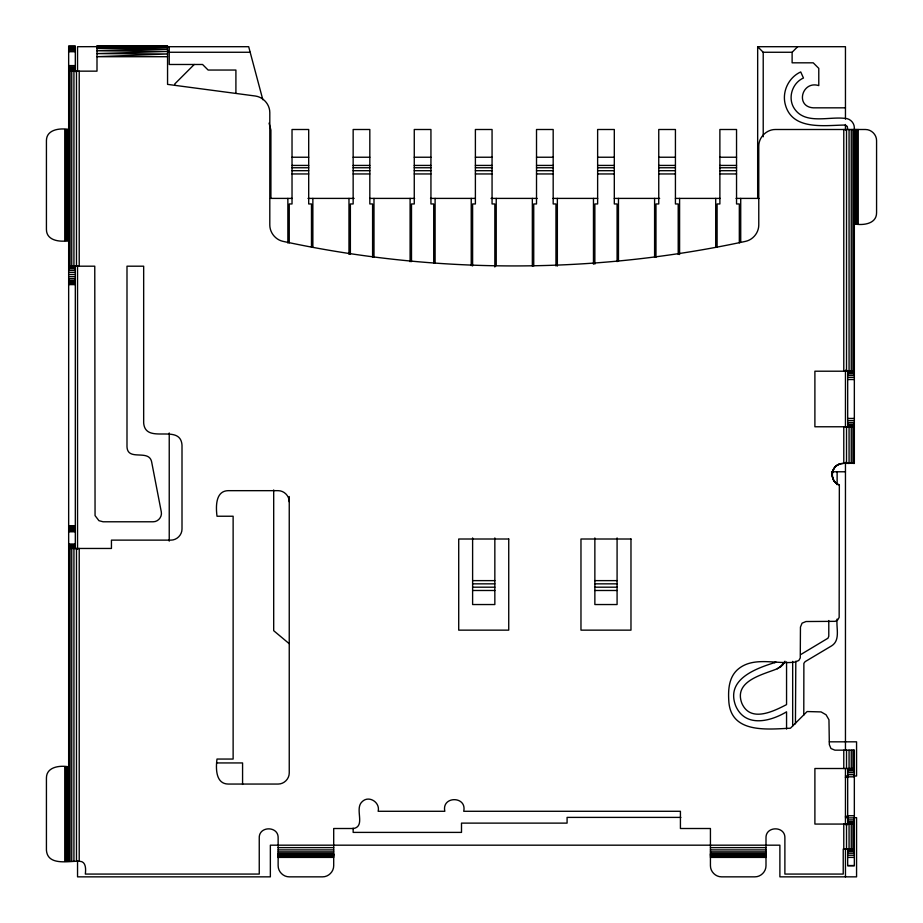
<?xml version="1.0" encoding="UTF-8"?>
<svg xmlns="http://www.w3.org/2000/svg" width="923" height="923" viewBox="0 0 923 923"><rect width="100%" height="100%" fill="white"/><g stroke="black" fill="none" stroke-linecap="round" stroke-linejoin="round"><path stroke-width="1.38" d="M795.811 661.203L795.441 723.863M784.965 661.226L782.762 664.848L777.293 668.748C762.917 674.632 733.416 680.874 741.838 703.28C750.411 722.917 773.336 711.414 786.558 704.607L786.558 661.987M194.234 64.483L174.782 83.935L174.782 85.331M845.456 119.125L845.456 46.704L757.668 46.704L763.217 52.265L792.119 52.265L797.668 46.704M780.247 667.11L784.712 662.091L781.066 666.487L777.293 668.748M800.864 654.488L827.989 638.197L828.785 636.247L828.785 620.521M775.089 662.437L774.743 662.587C755.291 668.667 725.605 679.524 735.677 705.83C745.173 727.82 770.186 721.705 786.558 711.818L786.558 729.02M847.683 129.497L847.302 126.439L844.903 125.055C824.066 125.297 791.023 130.881 784.954 103.099C782.335 90.592 789.096 77.232 800.726 71.936L803.46 78.017C792.684 82.758 787.873 96.696 793.422 107.08C803.691 125.39 828.404 116.298 844.903 118.386C849.956 118.352 854.375 122.771 854.34 127.835L854.34 463.45C846.76 462.631 834.761 462.227 832.477 471.78C831.012 477.11 834.138 483.098 839.342 484.967L839.157 617.406L837.715 619.898L835.223 621.341L806.01 621.525L802.075 623.152L800.449 627.086L800.264 657.972L798.822 660.464L794.888 662.091C776.035 664.618 752.499 655.595 736.912 670.225C728.835 678.105 728.143 689.839 728.766 700.43C730.243 733.704 766.84 729.297 790.446 728.212L807.117 711.541L821.101 711.921L826.085 714.794L828.958 719.778L829.339 744.607L830.965 748.53L834.9 750.157L854.34 750.157L854.34 865.739L847.683 865.739L847.683 848.848M840.449 463.796C831.554 465.746 829.2 478.725 836.861 483.664M843.23 463.45C831.346 462.919 828 481.275 839.342 484.967M167.559 56.707L96.996 56.707L167.559 53.972L96.996 53.603L167.559 51.434L96.996 50.777L167.559 49.242L96.996 48.469L167.559 47.569L96.996 46.888L167.559 46.508L96.996 46.208L96.996 71.152L68.66 71.152M96.996 46.831L167.559 46.508L96.996 46.404M96.996 46.761L167.559 46.508L77.544 46.704L77.544 71.152M167.559 46.15L96.996 46.208L167.559 46.15L167.559 84.374L255.325 96.015C263.378 97.123 269.77 104.403 269.804 112.537L269.804 225.05C269.839 232.7 275.458 239.68 282.934 241.341C434.906 274.131 593.674 274.131 745.646 241.341C753.11 239.68 758.729 232.7 758.775 225.05L758.775 146.169C758.718 137.25 766.517 129.439 775.447 129.497L865.462 129.497C871.404 129.462 876.608 134.666 876.573 140.608L876.573 212.844C876.527 224.174 862.797 225.547 854.34 223.954M68.66 46.335L75.317 46.335M167.501 46.704L248.691 46.704L262.824 99.73M68.66 46.9L75.317 46.9M68.66 47.777L75.317 47.777M68.66 48.931L75.317 48.931M68.66 50.269L75.317 50.269M68.66 51.711L75.317 51.711M250.168 52.265L169.232 52.265L167.559 50.592M68.66 65.602L75.317 65.602M68.66 67.033L75.317 67.033M68.66 68.371L75.317 68.371M68.66 69.525L75.317 69.525M68.66 70.413L75.317 70.413M68.66 70.967L75.317 70.967M845.456 107.829L813.232 107.829C794.899 106.572 802.006 80.313 818.782 85.597L818.782 68.371L813.232 62.822L792.119 62.822L792.119 52.265M68.66 129.497C60.203 127.905 46.473 129.289 46.427 140.608L46.427 229.515C46.473 240.845 60.203 242.218 68.66 240.626M292.026 157.233L308.697 157.233M353.151 157.233L369.823 157.233M414.265 157.233L430.937 157.233M475.391 157.233L492.063 157.233M536.517 157.233L553.177 157.233M597.631 157.233L614.303 157.233M658.757 157.233L675.428 157.233M719.882 157.233L736.542 157.233M292.026 165.425L308.697 165.425M353.151 165.425L369.823 165.425M414.265 165.425L430.937 165.425M475.391 165.425L492.063 165.425M536.517 165.425L553.177 165.425M597.631 165.425L614.303 165.425M658.757 165.425L675.428 165.425M719.882 165.425L736.542 165.425M292.026 167.755L308.697 167.755M353.151 167.755L369.823 167.755M414.265 167.755L430.937 167.755M475.391 167.755L492.063 167.755M536.517 167.755L553.177 167.755M597.631 167.755L614.303 167.755M658.757 167.755L675.428 167.755M719.882 167.755L736.542 167.755M292.026 170.697L308.697 170.697M353.151 170.697L369.823 170.697M414.265 170.697L430.937 170.697M475.391 170.697L492.063 170.697M536.517 170.697L553.177 170.697M597.631 170.697L614.303 170.697M658.757 170.697L675.428 170.697M719.882 170.697L736.542 170.697M292.026 173.951L308.697 173.951M353.151 173.951L369.823 173.951M414.265 173.951L430.937 173.951M475.391 173.951L492.063 173.951M536.517 173.951L553.177 173.951M597.631 173.951L614.303 173.951M658.757 173.951L675.428 173.951M719.882 173.951L736.542 173.951M270.508 198.399L292.13 198.399M307.982 198.399L354.109 198.399M369.823 198.399L414.635 198.399M430.499 198.399L475.391 198.399M491.024 198.399L537.151 198.399M553.004 198.399L597.677 198.399M614.303 198.399L659.657 198.399M675.428 198.399L720.194 198.399M736.046 198.399L758.994 198.399M68.66 266.193L94.769 266.193L95.057 515.611L98.934 520.676L103.099 521.783L153.114 521.783C158.168 521.876 162.333 516.822 161.294 511.873L151.637 461.869C148.891 448.67 127.651 461.719 126.993 446.778L126.993 266.193L143.665 266.193L143.665 422.884C145.384 445.221 180.297 422.769 182.004 445.105L182.004 529.017C182.039 534.959 176.847 540.163 170.893 540.128L111.441 540.128L111.441 548.458L68.66 548.458M68.66 266.47L75.317 266.47M68.66 267.301L75.317 267.301M68.66 268.628L75.317 268.628M68.66 270.358L75.317 270.358M68.66 272.366L75.317 272.366M68.66 274.523L75.317 274.523M68.66 276.681L75.317 276.681M68.66 278.688L75.317 278.688M68.66 280.419L75.317 280.419M68.66 281.746L75.317 281.746M68.66 282.576L75.317 282.576M68.66 282.853L75.317 282.923M68.66 283.096L75.317 283.096M68.66 283.373L75.317 283.373M68.66 283.742L75.317 283.742M68.66 284.157L75.317 284.157M68.66 284.619L75.317 284.619M854.34 371.208L814.894 371.208L814.894 426.772L854.34 426.772M847.683 371.496L854.34 371.496M847.683 372.327L854.34 372.327M847.683 373.653L854.34 373.653M847.683 375.373L854.34 375.373M847.683 377.38L854.34 377.38M847.683 379.538L854.34 379.538M847.683 418.442L854.34 418.442M847.683 420.6L854.34 420.6M847.683 422.607L854.34 422.607M847.683 424.326L854.34 424.326M847.683 425.653L854.34 425.653M847.683 426.484L854.34 426.484M854.34 463.069L847.683 463.45M831.565 471.78L845.456 471.78M68.66 525.683L75.317 525.683M68.66 526.11L75.317 526.11M68.66 526.514L75.317 526.514M68.66 526.86L75.317 526.86M68.66 527.125L75.317 527.125M68.66 527.287L75.317 527.287M68.66 527.495L75.317 527.345M68.66 527.944L75.317 527.944M68.66 528.648L75.317 528.648M68.66 529.571L75.317 529.571M68.66 530.644L75.317 530.644M68.66 531.786L75.317 531.786M68.66 544.016L75.317 544.016M68.66 545.17L75.317 545.17M68.66 546.231L75.317 546.231M68.66 547.154L75.317 547.154M68.66 547.87L75.317 547.87M472.611 580.625L494.843 580.625M594.862 580.625L617.083 580.625M472.611 583.844L494.843 583.844M594.862 583.844L617.083 583.844M472.611 587.19L494.843 587.19M594.862 587.19L617.083 587.19M472.611 590.489L494.843 590.489M594.862 590.489L617.083 590.489M829.339 741.827L856.567 741.827L856.567 776.001L853.787 776.001M216.697 762.94L242.576 762.94L242.576 784.446M68.66 766.828C60.203 765.248 46.473 766.621 46.427 777.939L46.427 850.175C47.615 866.501 69.513 860.697 79.77 861.297C86.231 861.436 85.897 869.593 85.32 874.069L259.248 874.069L259.248 837.957C258.786 825.82 278.596 825.82 278.135 837.957L278.135 865.739C278.1 871.681 283.303 876.885 289.245 876.85L322.589 876.85C328.53 876.885 333.734 871.681 333.699 865.739L333.699 828.508L353.705 828.508C365.889 825.9 354.317 808.894 362.024 801.822C368.635 794.865 380.414 802.295 378.153 811.282L444.828 811.282C441.413 795.799 467.142 795.799 463.727 811.282L680.424 811.282L680.424 828.508L710.433 828.508L710.433 865.739C710.398 871.681 715.602 876.885 721.544 876.85L754.887 876.85C760.829 876.885 766.032 871.681 765.998 865.739L765.998 837.957C765.536 825.82 785.346 825.82 784.885 837.957L784.885 874.069L843.23 874.069L843.23 849.068L854.34 849.068M854.34 768.501L814.894 768.501L814.894 824.066L854.34 824.066M847.683 768.778L854.34 768.778M847.683 769.609L854.34 769.609M847.683 770.936L854.34 770.936M847.683 772.666L854.34 772.666M847.683 774.674L854.34 774.674M845.456 776.001L848.237 776.001M847.683 776.831L854.34 776.831M845.387 777.385L848.237 777.385M847.683 815.724L854.34 815.724M845.387 816.29L848.237 816.29M680.874 817.397L567.08 817.397L567.08 823.12L461.5 823.12L461.5 832.396L353.151 832.396L353.151 828.093M845.456 817.674L848.237 817.674M853.787 817.674L856.567 817.674L856.567 876.85L779.889 876.85L779.889 845.18L270.358 845.18L270.358 876.85L77.544 876.85L77.544 861.182M847.683 817.882L854.34 817.882M847.683 819.901L854.34 819.901M847.683 821.62L854.34 821.62M847.683 822.947L854.34 822.947M847.683 823.778L854.34 823.778M278.135 847.626L333.699 847.626M710.433 847.626L765.998 847.626M847.683 849.356L854.34 849.356M278.135 849.898L333.699 849.898M710.433 849.898L765.998 849.898M847.683 850.187L854.34 850.187M847.683 851.514L854.34 851.514M278.135 851.86L333.699 851.86M710.433 851.86L765.998 851.86M847.683 853.233L854.34 853.233M278.135 853.36L333.699 853.36M710.433 853.36L765.998 853.36M278.135 854.306L333.699 854.306M710.433 854.306L765.998 854.306M278.135 854.629L333.699 854.629M710.433 854.629L765.998 854.721M278.135 854.998L333.699 854.998M710.433 854.998L765.998 854.998M847.683 855.24L854.34 855.24M278.135 855.436L333.699 855.436M710.433 855.436L765.998 855.436M278.135 856.013L333.699 856.013M710.433 856.013L765.998 856.013M278.135 856.682L333.699 856.682M710.433 856.682L765.998 856.682M278.135 857.398L333.699 857.398M710.433 857.398L765.998 857.398M847.683 857.398L854.34 857.398M847.683 865.543L854.34 865.543M289.107 643.596L273.693 630.697L273.693 489.975M269.055 123.105L270.912 130.051L270.912 198.399M289.245 501.789C289.28 495.836 284.088 490.632 278.135 490.667L228.131 490.667C215.197 490.955 215.878 507.269 217.009 516.234L233.127 516.234L233.127 759.052L217.009 759.052C215.786 767.924 215.463 783.823 228.131 784.054L278.135 784.054C284.088 784.089 289.28 778.885 289.245 772.943L289.245 496.516M858.24 129.497L858.24 223.954M857.225 129.497L857.225 223.954M856.29 129.497L856.29 223.954M855.483 129.497L855.483 223.954M854.871 129.497L854.871 223.954M854.479 129.497L854.479 223.954M853.983 129.497L853.983 371.208M853.983 426.772L853.983 463.45M853.983 750.157L853.983 768.501M853.983 824.066L853.983 849.068M852.933 129.497L852.933 371.208M852.933 426.772L852.933 463.45M852.933 750.157L852.933 768.501M852.933 824.066L852.933 849.068M851.248 129.497L851.248 371.208M851.248 426.772L851.248 463.45M851.248 750.157L851.248 768.501M851.248 824.066L851.248 849.068M849.068 129.497L849.068 371.208M849.068 426.772L849.068 463.45M849.068 750.157L849.068 768.501M849.068 824.066L849.068 849.068M847.683 370.515L847.683 426.772M847.683 768.501L847.683 824.781M846.518 129.497L846.518 371.208M846.518 426.772L846.518 463.45M846.518 750.157L846.518 768.501M846.518 824.066L846.518 849.068M845.456 124.501L845.456 130.051M845.456 370.169L845.456 426.772M845.456 462.365L845.456 750.364M845.456 768.501L845.456 824.724M845.456 848.675L845.456 876.85M843.784 129.497L843.784 371.208M843.784 426.772L843.784 463.45M843.784 750.157L843.784 768.501M843.784 824.066L843.784 849.068M837.126 471.78L837.126 484.69M837.126 619.091C835.961 627.64 840.715 640.077 831.704 645.8L805.133 661.653L803.875 663.325L803.783 715.152M792.672 661.387L792.672 726.02M763.217 52.265L763.217 136.789M757.668 46.704L757.668 198.399M740.719 198.399L740.719 241.584M739.323 242.899L739.323 203.96L736.542 203.96L736.542 129.497L719.882 129.497L719.882 203.96L717.102 203.96L717.102 247.214M715.706 198.399L715.706 247.341M679.593 198.399L679.593 254.54M678.209 254.425L678.209 203.96L675.428 203.96L675.428 129.497L658.757 129.497L658.757 203.96L655.976 203.96L655.976 257.309M654.592 198.399L654.592 257.413M618.468 198.399L618.468 261.336M617.083 261.636L617.083 203.96L614.303 203.96L614.303 129.497L597.631 129.497L597.631 203.96L594.862 203.96L594.862 264.116M617.083 537.924L617.083 604.542L594.862 604.542L594.862 537.924M593.466 198.399L593.466 264.197M557.354 198.399L557.354 266.055M555.958 265.962L555.958 203.96L553.177 203.96L553.177 129.497L536.517 129.497L536.517 203.96L533.736 203.96L533.736 265.962M532.34 198.399L532.34 266.055M496.228 198.399L496.228 265.628M494.843 266.978L494.843 203.96L492.063 203.96L492.063 129.497L475.391 129.497L475.391 203.96L472.611 203.96L472.611 265.962M494.843 537.924L494.843 604.542L472.611 604.542L472.611 537.924M471.226 198.399L471.226 265.628M435.102 198.399L435.102 263.17M433.718 263.078L433.718 203.96L430.937 203.96L430.937 129.497L414.265 129.497L414.265 203.96L411.496 203.96L411.496 261.636M410.1 198.399L410.1 261.728M373.988 198.399L373.988 257.205M372.592 257.309L372.592 203.96L369.823 203.96L369.823 129.497L353.151 129.497L353.151 203.96L350.371 203.96L350.371 254.425M348.975 198.399L348.975 254.333M312.862 198.399L312.862 247.341M311.478 247.214L311.478 203.96L308.697 203.96L308.697 129.497L292.026 129.497L292.026 203.96L289.245 203.96L289.245 242.899M287.861 198.399L287.861 243.026M235.907 93.004L235.907 70.044L208.125 70.044L202.564 64.483L169.232 64.483L169.232 46.704M169.232 432.968L169.232 541.132M79.216 71.152L79.216 266.193M79.216 548.458L79.216 861.297M77.544 265.628L77.544 549.393M76.482 71.152L76.482 266.193M76.482 548.458L76.482 861.297M75.317 71.682L75.317 46.15L68.66 46.15L68.66 861.297M75.317 265.916L75.317 548.781M73.932 71.152L73.932 266.193M73.932 548.458L73.932 861.297M71.752 71.152L71.752 266.193M71.752 548.458L71.752 861.297M70.067 71.152L70.067 266.193M70.067 548.458L70.067 861.297M69.017 71.152L69.017 266.193M69.017 548.458L69.017 861.297M68.521 129.497L68.521 240.626M68.521 766.828L68.521 861.297M68.129 129.497L68.129 240.626M68.129 766.828L68.129 861.297M67.517 129.497L67.517 240.626M67.517 766.828L67.517 861.297M66.71 129.497L66.71 240.626M66.71 766.828L66.71 861.297M65.775 129.497L65.775 240.626M65.775 766.828L65.775 861.297M64.76 129.497L64.76 240.626M64.76 766.828L64.76 861.297M775.747 662.091L774.743 662.587L775.747 662.091M508.735 539.009L458.719 539.009L458.719 630.144L508.735 630.144L508.735 539.009M630.974 539.009L580.971 539.009L580.971 630.144L630.974 630.144L630.974 539.009"/></g></svg>
